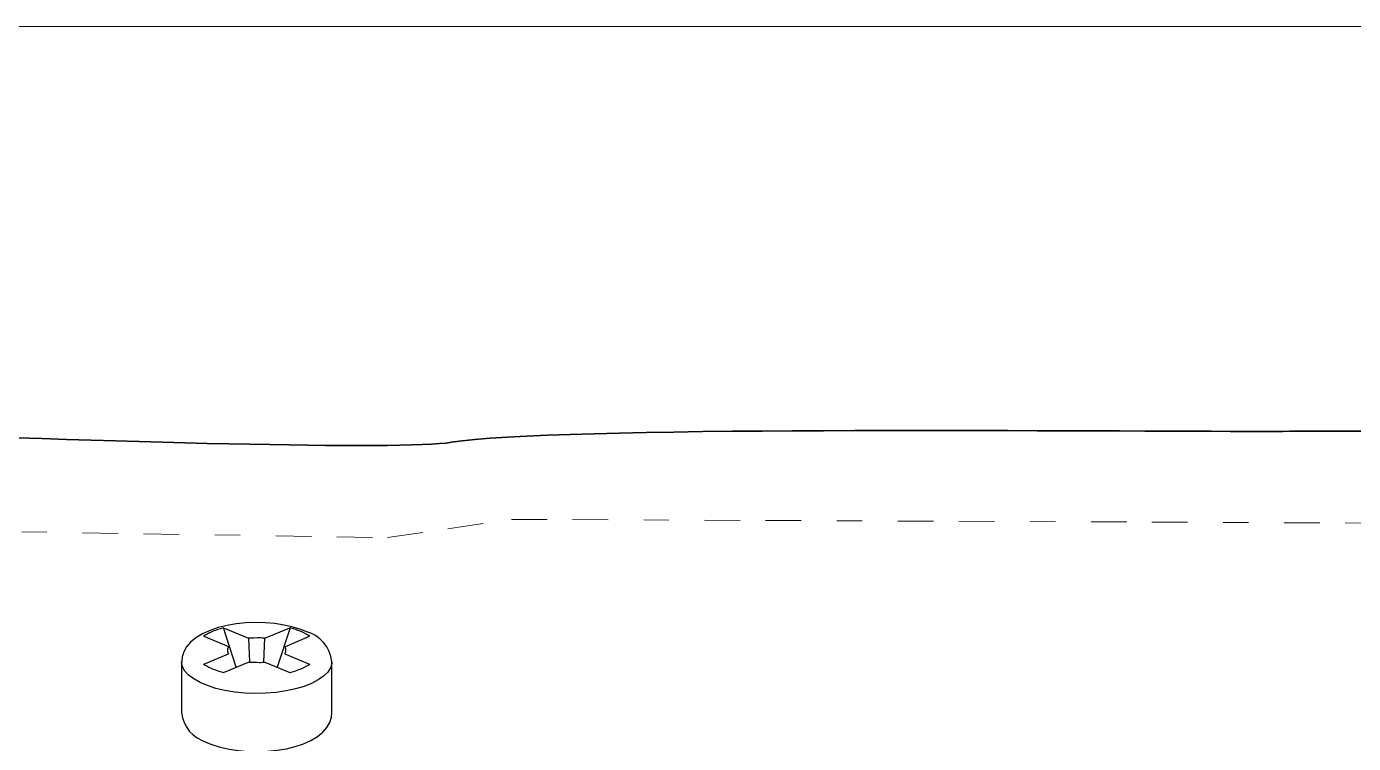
# Model space of a CAD drawing. Header units: inches. Extents: x 35 to 560, y 561 to 1057.
# Drawn here: x 225.23 to 230.48, y 587.38 to 590.22 of the extents above; entities that cross this region are included whole.
import ezdxf

# ---------------------------------------------------------------- set-up
doc = ezdxf.new("R2010")
doc.units = ezdxf.units.IN
doc.header["$MEASUREMENT"] = 0
doc.linetypes.add('AI-Linetype-1', pattern=[0.635, 0.141111, -0.035278, 0.141111, -0.141111, 0.035278, -0.141111])
doc.layers.add('Livello 1', color=7, linetype='Continuous')

msp = doc.modelspace()

# ---------------------------------------------------------------- linework, layer by layer
at = {"layer": 'Livello 1', "lineweight": 0}
msp.add_lwpolyline([(219.9813, 560.5182), (240.9813, 560.5182), (240.9813, 590.2182), (219.9813, 590.2182), (219.9813, 560.5182)], dxfattribs=at)
msp.add_lwpolyline([(219.9813, 560.5182), (240.9813, 560.5182), (240.9813, 590.2182), (219.9813, 590.2182), (219.9813, 560.5182)], dxfattribs=at)
msp.add_lwpolyline([(219.9813, 560.5182), (240.9813, 560.5182), (240.9813, 590.2182), (219.9813, 590.2182), (219.9813, 560.5182)], dxfattribs=at)
msp.add_lwpolyline([(219.9813, 560.5182), (240.9813, 560.5182), (240.9813, 590.2182), (219.9813, 590.2182), (219.9813, 560.5182)], dxfattribs=at)
msp.add_lwpolyline([(219.9813, 560.5182), (240.9813, 560.5182), (240.9813, 590.2182), (219.9813, 590.2182), (219.9813, 560.5182)], dxfattribs=at)
msp.add_lwpolyline([(219.9813, 560.5182), (240.9813, 560.5182), (240.9813, 590.2182), (219.9813, 590.2182), (219.9813, 560.5182)], dxfattribs=at)
at = {"layer": 'Livello 1', "color": 7, "linetype": 'AI-Linetype-1', "lineweight": 18, "true_color": 0xffffff}
msp.add_lwpolyline([(221.6314, 588.2749), (226.6592, 588.1953), (227.1497, 588.2677), (238.6017, 588.2186)], dxfattribs=at)
at = {"layer": 'Livello 1', "color": 18, "lineweight": 25, "true_color": 0x010101}
for points in [[(226.3362, 587.8245), (226.32, 587.8308), (226.2866, 587.8412), (226.2511, 587.8493), (226.214, 587.8549), (226.1759, 587.8581), (226.1373, 587.859), (226.0988, 587.8576), (226.061, 587.8537), (226.0246, 587.8476), (225.9899, 587.8392), (225.9574, 587.8284), (225.9276, 587.8151), (225.9008, 587.7988), (225.88, 587.7817), (225.8642, 587.7632), (225.8532, 587.7438), (225.8466, 587.7235), (225.8451, 587.7041)], [(225.9358, 587.8075), (225.9318, 587.8057)], [(225.9326, 587.8053), (226.0308, 587.7639)], [(226.0101, 587.8388), (226.0061, 587.8371)], [(226.0613, 587.6828), (226.0101, 587.8388)], [(226.0111, 587.8384), (226.1092, 587.7969)], [(226.1092, 587.7969), (226.1106, 587.7671), (226.1135, 587.7026)], [(226.1704, 587.7027), (226.1734, 587.767), (226.1747, 587.797)], [(226.1747, 587.7969), (226.2729, 587.8384)], [(226.2738, 587.8388), (226.2227, 587.6828)], [(226.2531, 587.7638), (226.3512, 587.8053)], [(226.2779, 587.8371), (226.2738, 587.8388)], [(226.3521, 587.8057), (226.3481, 587.8075)], [(225.8447, 587.7043), (225.8447, 587.5034)], [(226.4392, 587.7037), (226.4388, 587.6977), (226.4338, 587.6803), (226.423, 587.6634), (226.4068, 587.6473), (226.3855, 587.6322), (226.3594, 587.6186), (226.3291, 587.6067), (226.2951, 587.5966), (226.2581, 587.5887), (226.2189, 587.583), (226.1782, 587.5796), (226.1368, 587.5787), (226.0954, 587.5802), (226.055, 587.5841), (226.0164, 587.5905), (225.9801, 587.5989), (225.9469, 587.6095), (225.9176, 587.6219), (225.8926, 587.6359), (225.8726, 587.6512), (225.8577, 587.6675), (225.8483, 587.6846), (225.8447, 587.7021), (225.8447, 587.7042)], [(225.9318, 587.6943), (225.9358, 587.6925)], [(225.9326, 587.6946), (226.0308, 587.7361)], [(226.0111, 587.6615), (226.1092, 587.703)], [(226.1747, 587.703), (226.2729, 587.6615)], [(226.2531, 587.7361), (226.3512, 587.6946)], [(226.3481, 587.6925), (226.3521, 587.6943)], [(226.4392, 587.5034), (226.4392, 587.7043)], [(226.0061, 587.6629), (226.0101, 587.6612)], [(226.2738, 587.6611), (226.2779, 587.6629)], [(225.9478, 587.3832), (225.9639, 587.3768), (225.9974, 587.3664), (226.0328, 587.3584), (226.07, 587.3528), (226.108, 587.3495), (226.1466, 587.3487), (226.1851, 587.3502), (226.223, 587.3539), (226.2594, 587.36), (226.294, 587.3685), (226.3265, 587.3792), (226.3563, 587.3926), (226.3831, 587.4089), (226.4039, 587.426), (226.4196, 587.4445), (226.4307, 587.4639), (226.4373, 587.4842), (226.4388, 587.5024)]]:
    msp.add_lwpolyline(points, dxfattribs=at)
at = {"layer": 'Livello 1', "lineweight": 35}
msp.add_open_spline([(239.2814, 576.304), (239.2814, 576.304), (239.5498, 576.4964), (239.5498, 576.4964), (239.5498, 576.4964), (239.2493, 576.7194), (239.2493, 576.7194), (239.2493, 576.7194), (239.5498, 576.9446), (239.5498, 576.9446), (239.5498, 576.9446), (239.5526, 578.9563), (239.5556, 581.2612), (239.557, 582.4762), (239.3944, 583.7162), (239.3956, 584.8424), (239.3958, 584.9835), (239.5602, 585.1784), (239.5603, 585.3137), (239.5618, 586.649), (239.5627, 587.7993), (239.5622, 588.0408), (239.5619, 588.2149), (239.3045, 588.2179), (239.3036, 588.268), (239.3007, 588.4168), (239.5498, 588.5118), (239.5498, 588.5118), (239.5498, 588.5118), (239.5498, 588.6085), (239.5498, 588.6085), (239.535, 588.6564), (238.984, 588.7678), (238.7875, 588.7028), (238.6766, 588.6662), (236.1231, 588.6432), (233.7996, 588.6302), (232.0053, 588.6201), (230.3482, 588.6159), (230.0592, 588.6159), (229.3957, 588.6159), (227.3059, 588.6376), (226.9128, 588.5726), (226.5195, 588.5077), (222.3349, 588.7091), (222.3349, 588.7091), (221.6941, 588.8114), (221.4454, 588.8001), (221.298, 588.8488), (221.298, 588.8488), (221.323, 588.5974), (221.323, 588.5974), (221.323, 588.5974), (221.5023, 588.3882), (221.5023, 588.3882), (221.5023, 588.3882), (221.323, 588.2067), (221.323, 588.2067), (221.323, 588.2067), (221.1801, 584.6351), (221.5226, 583.3157), (221.5786, 583.1), (221.3314, 582.8011), (221.3317, 582.5806), (221.3346, 579.7675), (221.3346, 576.9368), (221.323, 576.9722), (221.3214, 576.9769), (221.4397, 576.8642), (221.6174, 576.7557), (221.6729, 576.7219), (221.3661, 576.488), (221.364, 576.3684), (221.364, 576.3684), (221.6175, 576.1353), (222.2317, 576.2975), (222.2317, 576.2975), (224.6062, 576.3065), (224.6062, 576.3065), (224.6062, 576.3065), (225.2343, 576.4172), (225.2343, 576.4172), (225.2343, 576.4172), (232.5435, 576.3366), (232.5435, 576.3366), (232.5435, 576.3366), (238.8817, 576.3606), (238.8817, 576.3606), (238.8817, 576.3606), (238.9274, 576.0934), (239.2814, 576.304)], degree=3, knots=[0, 0, 0, 0, 1, 1, 1, 2, 2, 2, 3, 3, 3, 4, 4, 4, 5, 5, 5, 6, 6, 6, 7, 7, 7, 8, 8, 8, 9, 9, 9, 10, 10, 10, 11, 11, 11, 12, 12, 12, 13, 13, 13, 14, 14, 14, 15, 15, 15, 16, 16, 16, 17, 17, 17, 18, 18, 18, 19, 19, 19, 20, 20, 20, 21, 21, 21, 22, 22, 22, 23, 23, 23, 24, 24, 24, 25, 25, 25, 26, 26, 26, 27, 27, 27, 28, 28, 28, 29, 29, 29, 30, 30, 30, 30], dxfattribs=at)
at = {"layer": 'Livello 1', "color": 18, "lineweight": 25, "true_color": 0x010101}
for points in [[(226.0061, 587.8371), (225.9813, 587.8306), (225.9577, 587.8207), (225.9359, 587.8075)], [(226.1533, 587.7987), (226.1461, 587.7985), (226.1163, 587.7979), (226.1092, 587.797)], [(226.1747, 587.7969), (226.1676, 587.7979), (226.1605, 587.7984), (226.1533, 587.7987)], [(226.3481, 587.8075), (226.3262, 587.8207), (226.3027, 587.8307), (226.2779, 587.8371)], [(226.4388, 587.7032), (226.4335, 587.7612), (226.3925, 587.8097), (226.3361, 587.8245)], [(226.0266, 587.7547), (226.0265, 587.7516), (226.0265, 587.7483), (226.0265, 587.7452)], [(226.0308, 587.7638), (226.0289, 587.7611), (226.0275, 587.758), (226.0266, 587.7547)], [(226.0266, 587.7452), (226.0275, 587.7419), (226.0289, 587.7389), (226.0308, 587.7361)], [(226.2573, 587.7547), (226.2566, 587.758), (226.2551, 587.7611), (226.2531, 587.7639)], [(226.2531, 587.7361), (226.2551, 587.7389), (226.2565, 587.7419), (226.2573, 587.7452)], [(226.2574, 587.7452), (226.2575, 587.7483), (226.2574, 587.7516), (226.2573, 587.7548)], [(225.9358, 587.6925), (225.9577, 587.6793), (225.9813, 587.6692), (226.0061, 587.6629)], [(226.1092, 587.703), (226.1163, 587.7021), (226.1442, 587.702), (226.1513, 587.7017)], [(226.1533, 587.7012), (226.1605, 587.7015), (226.1676, 587.7021), (226.1747, 587.703)], [(226.2779, 587.6629), (226.3027, 587.6693), (226.3262, 587.6792), (226.3481, 587.6925)], [(225.845, 587.5034), (225.8509, 587.4459), (225.8854, 587.4054), (225.9478, 587.3832)]]:
    msp.add_open_spline(points, degree=3, dxfattribs=at)

doc.saveas('drawing.dxf')
